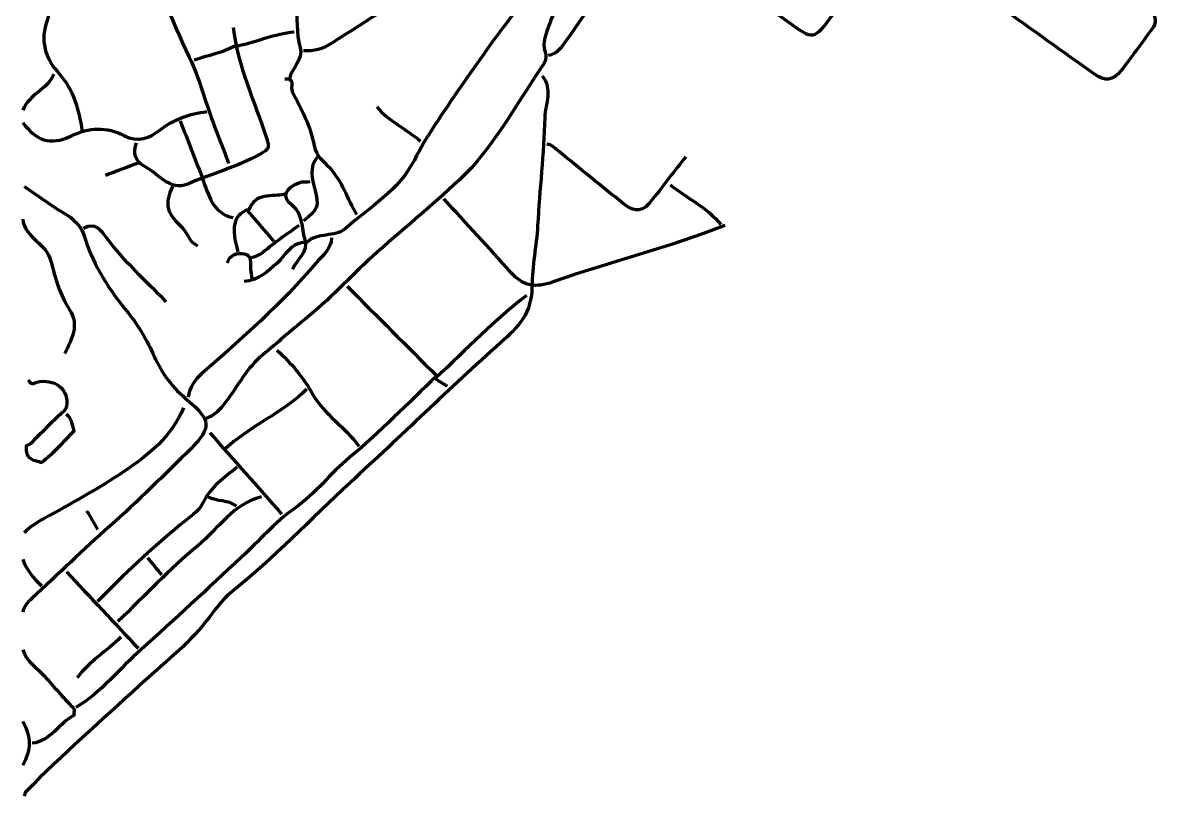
# Model space of a CAD drawing. Header units: inches. Extents: x 15 to 203, y -220 to -69.
# Drawn here: x 15 to 90, y -220.3 to -169.1 of the extents above; entities that cross this region are included whole.
import ezdxf

# ---------------------------------------------------------------- set-up
doc = ezdxf.new("R2010")
doc.units = ezdxf.units.IN
doc.header["$MEASUREMENT"] = 0
doc.layers.add('Calque 1', color=7, linetype='Continuous')

msp = doc.modelspace()

# ---------------------------------------------------------------- linework, layer by layer
at = {"layer": 'Calque 1', "color": 7, "lineweight": 70, "true_color": 0xffffff}
for points, knots in [([(87.931, -145.08), (87.909, -145.513), (88.002, -145.942), (87.63, -146.325), (86.103, -147.895), (84.788, -149.66), (83.189, -151.166), (81.259, -152.982), (79.407, -154.892), (77.377, -156.587), (76.602, -157.235), (75.497, -157.598), (74.422, -157.762), (72.567, -158.045), (70.707, -158.3), (68.854, -158.593), (66.974, -158.891), (65.074, -158.892), (63.184, -159.028), (62.069, -159.108), (61.023, -159.584), (59.979, -160.018), (58.146, -160.781), (56.803, -162.108), (55.665, -163.65), (54.04, -165.853), (52.486, -168.107), (50.915, -170.348), (50.617, -170.773), (50.329, -171.178), (49.776, -171.273)], [0, 0, 0, 0, 1, 1, 1, 2, 2, 2, 3, 3, 3, 4, 4, 4, 5, 5, 5, 6, 6, 6, 7, 7, 7, 8, 8, 8, 9, 9, 9, 10, 10, 10, 10]), ([(63.697, -151.577), (62.944, -152.621), (62.068, -153.585), (61.536, -154.776), (61.298, -155.309), (60.837, -155.618), (60.389, -155.894), (59.43, -156.484), (58.525, -157.153), (57.524, -157.687), (56.61, -158.174), (56.044, -159.084), (55.441, -159.925), (53.836, -162.165), (52.608, -164.634), (51.133, -166.952), (50.674, -167.674), (50.124, -168.339), (49.841, -169.198), (49.632, -169.831), (49.324, -170.39), (49.57, -171.067), (49.733, -171.518), (49.421, -171.909), (49.233, -172.183), (47.527, -174.681), (46.12, -177.414), (43.885, -179.51), (42.021, -181.259), (40.032, -182.874), (38.128, -184.582), (36.626, -185.929), (35.289, -187.455), (33.694, -188.708), (32.736, -189.461), (31.848, -190.301), (30.9, -191.068), (29.844, -191.922), (29.254, -193.137), (28.451, -194.183), (28.066, -194.686), (27.698, -195.114), (27.089, -195.301)], [0, 0, 0, 0, 1, 1, 1, 2, 2, 2, 3, 3, 3, 4, 4, 4, 5, 5, 5, 6, 6, 6, 7, 7, 7, 8, 8, 8, 9, 9, 9, 10, 10, 10, 11, 11, 11, 12, 12, 12, 13, 13, 13, 14, 14, 14, 14]), ([(77.516, -156.836), (79.802, -159.23), (82.546, -161.085), (85.043, -163.23), (86.812, -164.749), (88.399, -166.431), (89.687, -168.384), (89.945, -168.775), (89.963, -169.143), (89.684, -169.52), (88.997, -170.449), (88.321, -171.385), (87.618, -172.302), (87.12, -172.95), (86.543, -173.009), (85.865, -172.516), (83.813, -171.024), (81.73, -169.574), (79.685, -168.071), (77.374, -166.374), (75.082, -164.649), (72.772, -162.954), (71.187, -161.791), (69.58, -160.577), (68.132, -159.208)], [0, 0, 0, 0, 1, 1, 1, 2, 2, 2, 3, 3, 3, 4, 4, 4, 5, 5, 5, 6, 6, 6, 7, 7, 7, 8, 8, 8, 8]), ([(52.663, -160.136), (52.146, -160.889), (51.753, -161.666), (51.607, -162.607), (51.39, -164.017), (50.271, -164.955), (49.441, -165.993), (46.886, -169.19), (44.489, -172.494), (42.253, -175.917), (41.773, -176.652), (41.31, -177.404), (40.916, -178.187), (39.898, -180.207), (37.968, -181.296), (36.362, -182.711), (35.646, -183.343), (34.503, -182.926), (33.792, -183.648)], [0, 0, 0, 0, 1, 1, 1, 2, 2, 2, 3, 3, 3, 4, 4, 4, 5, 5, 5, 6, 6, 6, 6]), ([(47.92, -161.374), (47.851, -161.408), (47.741, -161.426), (47.719, -161.479), (46.761, -163.861), (44.53, -164.789), (42.558, -166.015), (40.184, -167.49), (37.795, -168.941), (35.455, -170.468), (34.849, -170.864), (34.265, -171.01), (33.586, -170.964)], [0, 0, 0, 0, 1, 1, 1, 2, 2, 2, 3, 3, 3, 4, 4, 4, 4]), ([(32.554, -162.714), (32.582, -164.413), (32.859, -166.089), (33.089, -167.765), (33.226, -168.761), (33.065, -169.771), (33.36, -170.764), (33.595, -171.554), (32.801, -172.099), (32.658, -172.82)], [0, 0, 0, 0, 1, 1, 1, 2, 2, 2, 3, 3, 3, 3]), ([(56.788, -162.714), (59.71, -164.811), (62.637, -166.901), (65.552, -169.007), (67.323, -170.287), (67.311, -170.295), (68.648, -168.49), (69.978, -166.694), (71.195, -164.814), (72.669, -163.127)], [0, 0, 0, 0, 1, 1, 1, 2, 2, 2, 3, 3, 3, 3]), ([(15.23, -163.745), (15.711, -164.948), (16.176, -166.159), (16.681, -167.351), (16.907, -167.886), (16.823, -168.421), (16.655, -168.895), (16.153, -170.306), (16.471, -171.424), (17.474, -172.533), (18.388, -173.543), (18.746, -174.875), (18.942, -176.223)], [0, 0, 0, 0, 1, 1, 1, 2, 2, 2, 3, 3, 3, 4, 4, 4, 4]), ([(22.964, -163.745), (23.857, -166.345), (24.84, -168.903), (26.032, -171.389), (26.691, -172.764), (27.081, -174.267), (27.607, -175.707), (27.936, -176.606), (28.292, -177.495), (28.636, -178.389)], [0, 0, 0, 0, 1, 1, 1, 2, 2, 2, 3, 3, 3, 3]), ([(28.945, -169.417), (29.228, -171.988), (30.35, -174.312), (31.15, -176.726), (31.374, -177.403), (31.266, -177.485), (30.714, -177.798), (29.198, -178.659), (27.51, -179.082), (25.932, -179.782), (24.771, -180.298), (23.945, -179.029), (22.982, -178.558), (22.496, -178.32), (22.279, -177.673), (22.552, -177.048)], [0, 0, 0, 0, 1, 1, 1, 2, 2, 2, 3, 3, 3, 4, 4, 4, 5, 5, 5, 5]), ([(49.363, -172.614), (50.082, -173.494), (49.566, -174.483), (49.537, -175.397), (49.462, -177.772), (49.198, -180.14), (49.065, -182.514), (48.989, -183.864), (48.686, -185.207), (48.691, -186.535), (48.698, -188.272), (47.8, -189.221), (46.608, -190.28), (43.226, -193.282), (40.003, -196.461), (36.672, -199.52), (34.055, -201.923), (31.634, -204.536), (28.841, -206.746), (28.155, -207.288), (27.691, -208.001), (27.158, -208.68), (25.895, -210.287), (24.253, -211.544), (22.752, -212.928), (20.232, -215.254), (17.64, -217.503), (15.234, -219.951), (15.166, -220.021), (15.161, -220.153), (15.127, -220.256)], [0, 0, 0, 0, 1, 1, 1, 2, 2, 2, 3, 3, 3, 4, 4, 4, 5, 5, 5, 6, 6, 6, 7, 7, 7, 8, 8, 8, 9, 9, 9, 10, 10, 10, 10]), ([(32.348, -172.82), (33.076, -172.747), (32.697, -173.383), (32.839, -173.658), (33.433, -174.809), (34.063, -175.962), (34.296, -177.256), (34.411, -177.892), (34.918, -178.282), (35.275, -178.661), (36.145, -179.583), (36.469, -180.763), (37.092, -181.792)], [0, 0, 0, 0, 1, 1, 1, 2, 2, 2, 3, 3, 3, 4, 4, 4, 4]), ([(15.024, -175.708), (15.905, -176.899), (16.835, -177.261), (18.205, -176.604), (19.426, -176.019), (20.596, -175.982), (21.711, -176.563), (22.676, -177.066), (23.399, -176.74), (24.087, -176.209), (25.018, -175.491), (26.051, -175.123), (27.192, -174.986)], [0, 0, 0, 0, 1, 1, 1, 2, 2, 2, 3, 3, 3, 4, 4, 4, 4]), ([(58.851, -177.976), (58.129, -178.904), (57.403, -179.829), (56.686, -180.761), (56.011, -181.64), (55.549, -181.726), (54.727, -181.068), (53.278, -179.907), (51.839, -178.731), (50.394, -177.565), (50.177, -177.389), (50.003, -177.132), (49.673, -177.151)], [0, 0, 0, 0, 1, 1, 1, 2, 2, 2, 3, 3, 3, 4, 4, 4, 4]), ([(34.514, -177.976), (33.931, -178.649), (34.147, -179.439), (34.334, -180.135), (34.614, -181.177), (34.579, -181.47), (33.586, -182.204)], [0, 0, 0, 0, 1, 1, 1, 2, 2, 2, 2]), ([(33.998, -179.626), (33.76, -179.681), (33.53, -179.607), (33.269, -179.711), (32.377, -180.068), (32.108, -180.584), (32.79, -181.137), (33.596, -181.792), (33.416, -182.675), (33.672, -183.447), (33.946, -184.275), (33.135, -184.746), (32.864, -185.401)], [0, 0, 0, 0, 1, 1, 1, 2, 2, 2, 3, 3, 3, 4, 4, 4, 4]), ([(15.127, -179.936), (15.986, -180.52), (16.816, -181.155), (17.714, -181.672), (18.412, -182.074), (18.92, -182.582), (19.143, -183.34), (19.701, -185.23), (20.777, -186.796), (22.009, -188.31), (22.699, -189.157), (23.252, -190.136), (23.711, -191.165), (24.212, -192.291), (24.953, -193.272), (25.943, -194.077), (27.474, -195.322), (27.497, -195.942), (26.157, -197.256), (24.386, -198.992), (22.642, -200.761), (20.782, -202.398), (19.027, -203.943), (17.359, -205.576), (15.643, -207.16), (15.363, -207.419), (15.096, -207.689), (15.024, -208.088)], [0, 0, 0, 0, 1, 1, 1, 2, 2, 2, 3, 3, 3, 4, 4, 4, 5, 5, 5, 6, 6, 6, 7, 7, 7, 8, 8, 8, 9, 9, 9, 9]), ([(24.923, -179.936), (24.397, -181.035), (24.525, -181.728), (25.443, -182.509), (25.898, -182.897), (25.979, -183.59), (26.573, -183.854)], [0, 0, 0, 0, 1, 1, 1, 2, 2, 2, 2]), ([(61.429, -182.514), (57.726, -183.992), (53.841, -184.915), (50.094, -186.25), (48.938, -186.662), (48.102, -186.539), (47.291, -185.616), (45.847, -183.97), (44.345, -182.376), (42.867, -180.761)], [0, 0, 0, 0, 1, 1, 1, 2, 2, 2, 3, 3, 3, 3]), ([(15.024, -182.101), (15.096, -182.735), (15.517, -183.139), (15.948, -183.548), (16.348, -183.927), (16.748, -184.29), (16.892, -184.882), (17.164, -185.996), (17.485, -187.101), (18.117, -188.082), (18.79, -189.127), (18.264, -190.045), (17.808, -190.97)], [0, 0, 0, 0, 1, 1, 1, 2, 2, 2, 3, 3, 3, 4, 4, 4, 4]), ([(31.626, -183.545), (31.036, -182.862), (30.446, -182.18), (29.851, -181.492), (28.955, -181.851), (28.777, -182.653), (29.254, -184.267)], [0, 0, 0, 0, 1, 1, 1, 2, 2, 2, 2]), ([(24.511, -187.567), (23.169, -186.191), (21.747, -184.892), (20.579, -183.349), (20.227, -182.885), (19.835, -182.242), (19.045, -182.72)], [0, 0, 0, 0, 1, 1, 1, 2, 2, 2, 2]), ([(33.276, -182.514), (32.486, -183.098), (31.672, -183.655), (30.917, -184.282), (30.652, -184.501), (30.373, -184.579), (30.079, -184.679)], [0, 0, 0, 0, 1, 1, 1, 2, 2, 2, 2]), ([(35.442, -183.339), (35.432, -184.097), (34.841, -184.486), (34.416, -184.993), (32.153, -187.689), (29.515, -189.997), (26.877, -192.303), (26.385, -192.733), (26.07, -193.225), (25.955, -193.857)], [0, 0, 0, 0, 1, 1, 1, 2, 2, 2, 3, 3, 3, 3]), ([(28.533, -184.989), (28.735, -184.46), (29.176, -184.289), (29.664, -184.385), (30.229, -184.497), (30.044, -185.014), (30.082, -185.401), (30.102, -185.608), (30.148, -185.814), (30.183, -186.02)], [0, 0, 0, 0, 1, 1, 1, 2, 2, 2, 3, 3, 3, 3]), ([(33.586, -183.648), (32.7, -183.7), (32.39, -184.514), (31.844, -185.001), (31.198, -185.577), (30.584, -186.154), (29.667, -186.226)], [0, 0, 0, 0, 1, 1, 1, 2, 2, 2, 2]), ([(36.473, -186.535), (38.45, -188.512), (40.426, -190.489), (42.397, -192.459), (40.456, -194.299), (38.651, -196.19), (36.649, -197.843), (35.365, -198.904), (34.378, -200.246), (32.995, -201.219), (31.695, -202.133), (30.636, -203.386), (29.459, -204.477), (27.265, -206.511), (25.092, -208.57), (22.85, -210.55), (21.407, -211.823), (20.235, -213.403), (18.53, -214.378)], [0, 0, 0, 0, 1, 1, 1, 2, 2, 2, 3, 3, 3, 4, 4, 4, 5, 5, 5, 6, 6, 6, 6]), ([(48.332, -187.154), (46.222, -188.742), (44.431, -190.674), (42.289, -192.634), (42.611, -192.84), (42.842, -192.988), (43.073, -193.135)], [0, 0, 0, 0, 1, 1, 1, 2, 2, 2, 2]), ([(31.833, -190.763), (32.774, -191.602), (33.573, -192.571), (34.191, -193.658), (34.972, -195.032), (36.355, -195.846), (37.246, -197.105)], [0, 0, 0, 0, 1, 1, 1, 2, 2, 2, 2]), ([(15.385, -192.723), (15.585, -193.184), (15.892, -192.85), (16.158, -192.826), (17.338, -192.724), (18.075, -193.42), (17.912, -194.476), (17.882, -194.674), (17.794, -194.767), (17.623, -194.913), (16.886, -195.542), (16.233, -196.27), (15.533, -196.944), (15.409, -197.063), (15.204, -197.098), (15.252, -197.076), (15.169, -198.144), (15.864, -197.98), (16.267, -198.185), (17.07, -197.553), (17.763, -196.803), (18.422, -196.089), (18.302, -195.655), (18.249, -195.252), (17.911, -194.991)], [0, 0, 0, 0, 1, 1, 1, 2, 2, 2, 3, 3, 3, 4, 4, 4, 5, 5, 5, 6, 6, 6, 7, 7, 7, 8, 8, 8, 8]), ([(33.792, -193.341), (32.386, -194.721), (30.585, -195.549), (29.049, -196.745), (28.837, -196.91), (28.636, -197.088), (28.43, -197.26)], [0, 0, 0, 0, 1, 1, 1, 2, 2, 2, 2]), ([(25.645, -194.579), (24.877, -196.487), (23.319, -197.695), (21.711, -198.783), (20.029, -199.921), (18.239, -200.903), (16.455, -201.879), (15.961, -202.149), (15.515, -202.435), (15.127, -202.829)], [0, 0, 0, 0, 1, 1, 1, 2, 2, 2, 3, 3, 3, 3]), ([(29.203, -198.498), (28.361, -199.192), (27.448, -199.77), (26.943, -200.849), (26.666, -201.442), (25.977, -201.859), (25.435, -202.308), (23.52, -203.893), (21.717, -205.597), (19.973, -207.366)], [0, 0, 0, 0, 1, 1, 1, 2, 2, 2, 3, 3, 3, 3]), ([(30.801, -200.457), (28.945, -200.931), (27.957, -202.567), (26.602, -203.688), (24.734, -205.234), (23.067, -207.022), (21.314, -208.707)], [0, 0, 0, 0, 1, 1, 1, 2, 2, 2, 2]), ([(15.024, -210.563), (15.267, -211.343), (15.969, -211.746), (16.469, -212.314), (17.08, -213.008), (17.684, -213.712), (18.336, -214.366), (18.538, -214.568), (18.329, -214.735), (18.427, -214.894), (17.42, -215.395), (16.894, -216.617), (15.642, -216.75)], [0, 0, 0, 0, 1, 1, 1, 2, 2, 2, 3, 3, 3, 4, 4, 4, 4])]:
    msp.add_open_spline(points, degree=3, knots=knots, dxfattribs=at)
for points in [[(32.967, -169.726), (31.688, -169.871), (30.499, -170.375), (29.254, -170.655)], [(29.048, -170.655), (28.206, -171.112), (27.263, -171.28), (26.367, -171.583)], [(17.086, -172.511), (16.646, -173.517), (15.455, -173.869), (15.024, -174.883)], [(38.432, -174.676), (39.225, -175.649), (40.405, -176.129), (41.32, -176.945)], [(25.439, -175.604), (25.92, -176.842), (26.401, -178.079), (26.883, -179.317)], [(22.655, -178.389), (21.933, -178.664), (21.211, -178.939), (20.489, -179.214)], [(26.883, -179.42), (27.342, -180.462), (27.537, -181.715), (28.945, -181.998)], [(57.819, -179.832), (58.944, -180.699), (60.264, -181.318), (61.171, -182.462)], [(32.348, -180.451), (31.49, -180.64), (30.409, -180.316), (29.976, -181.482)], [(27.398, -196.229), (28.98, -198.016), (30.561, -199.804), (32.142, -201.591)], [(29.151, -201.076), (28.613, -200.629), (27.866, -200.808), (27.295, -200.457)], [(19.252, -201.385), (19.492, -201.798), (19.733, -202.21), (19.973, -202.622)], [(15.024, -204.582), (15.295, -205.266), (15.726, -205.837), (16.261, -206.335)], [(23.273, -204.479), (23.583, -204.857), (23.892, -205.235), (24.202, -205.613)], [(17.911, -205.407), (19.492, -207.091), (21.073, -208.775), (22.655, -210.46)], [(21.52, -209.738), (20.58, -210.655), (19.409, -211.325), (18.633, -212.419)], [(15.024, -215.307), (15.6, -216.269), (15.6, -217.231), (15.024, -218.194)]]:
    msp.add_open_spline(points, degree=3, dxfattribs=at)

doc.saveas('drawing.dxf')
